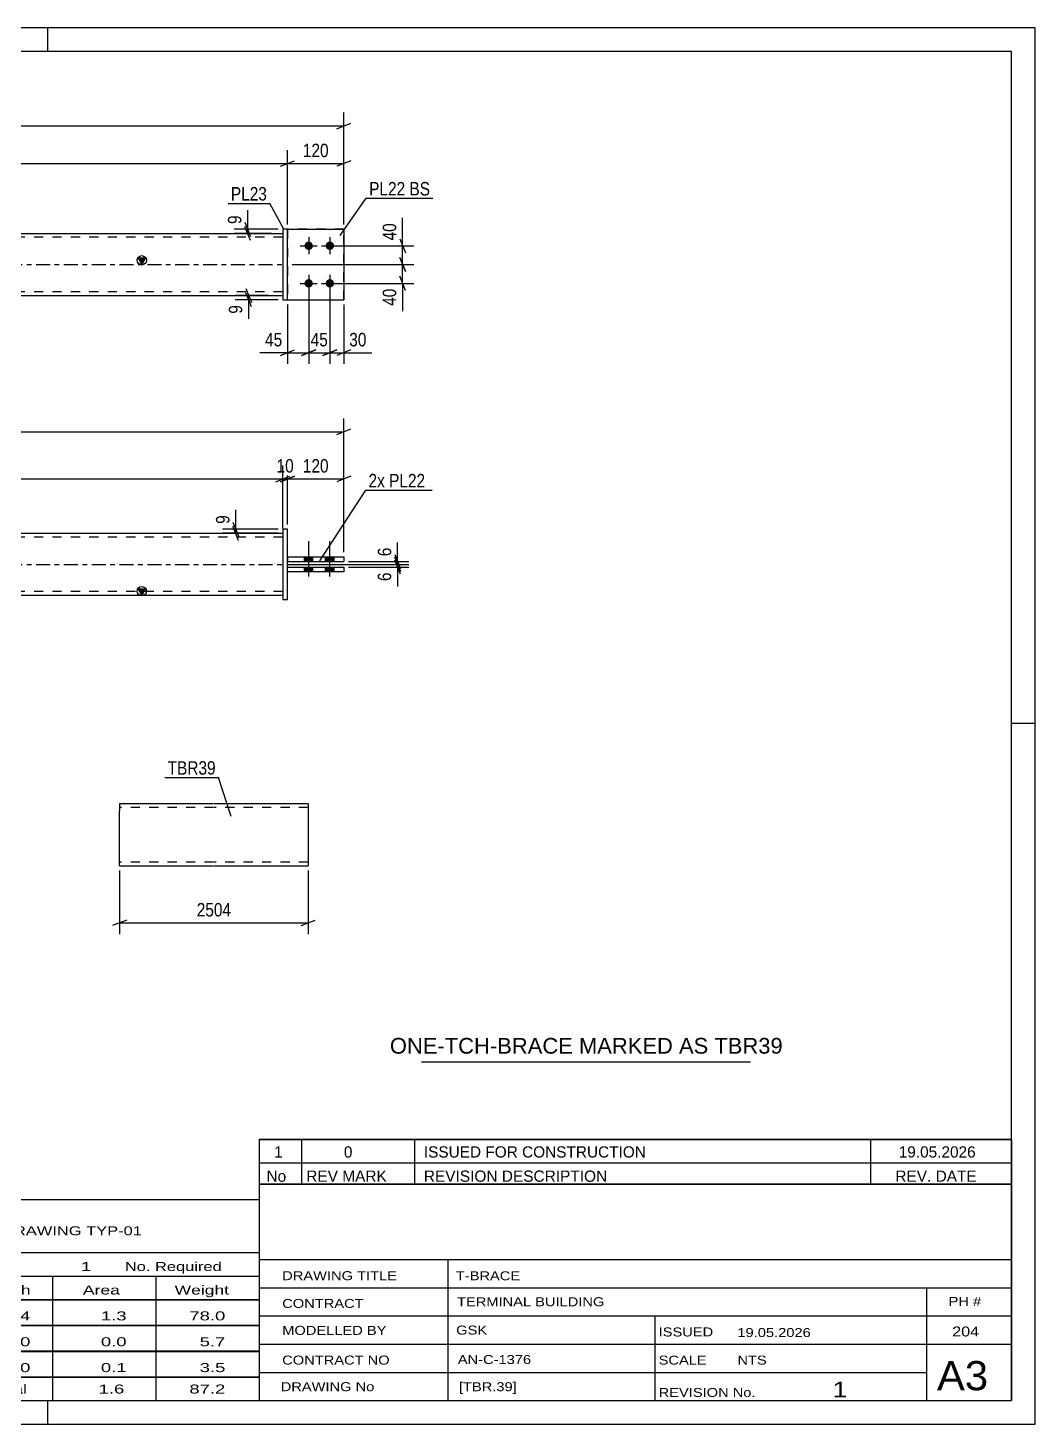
# Model space of a CAD drawing. Header units: millimetres. Extents: x 0 to 420, y 0 to 297.
# Drawn here: x 205.8 to 420, y 0 to 297 of the extents above; entities that cross this region are included whole.
import ezdxf

# ---------------------------------------------------------------- set-up
doc = ezdxf.new("R2010")
doc.units = ezdxf.units.MM
doc.linetypes.add('DXK_LINE_DOT2', pattern=[3.9198, 1.9599, -1.9599])
doc.linetypes.add('DXK_LINE_DOT3', pattern=[5.9187, 2.979, -0.9799, 0.9799, -0.9799])
doc.styles.add('Arial', font='arial.ttf', dxfattribs={"height": 0.2})
doc.styles.add('Arial Narrow', font='ARIALN.TTF', dxfattribs={"height": 0.2})

# ---------------------------------------------------------------- blocks, each defined once
blk = doc.blocks.new('Unknown-489683346-5569')
at = {"color": 7, "linetype": 'Continuous'}
blk.add_line((289.5, 77.05), (359.5, 77.05), dxfattribs=at)
at = {"color": 7, "style": 'Arial'}
blk.add_text('ONE-TCH-BRACE MARKED AS TBR39', height=3.3428, dxfattribs=at).set_placement((282.78, 78.8))
blk = doc.blocks.new('Unknown-489683346-1162')
at = {"color": 5, "linetype": 'Continuous'}
for p, q in [((420, 297), (0, 297)), ((210, 292), (210, 297)), ((420, 0), (420, 297)), ((415, 292), (5, 292)), ((415, 5), (415, 292)), ((420, 149), (415, 149)), ((5, 5), (415, 5)), ((210, 0), (210, 5)), ((0, 0), (420, 0))]:
    blk.add_line(p, q, dxfattribs=at)
blk = doc.blocks.new('Unknown-489683346-5566')
at = {"color": 7, "linetype": 'Continuous'}
for p, q in [((255, 51.05), (255, 5)), ((255, 51.05), (415, 51.05)), ((415, 51), (415, 5)), ((255, 35), (415, 35)), ((295.14, 35), (295.14, 5)), ((255, 29), (415, 29)), ((397, 5.05), (397, 28.9)), ((255, 23), (415, 23)), ((339.14, 23), (339.14, 5)), ((255, 17), (415, 17)), ((255, 11), (397, 11)), ((255, 5), (415, 5))]:
    blk.add_line(p, q, dxfattribs=at)
at = {"color": 7, "style": 'Arial Narrow'}
for s, height, width, p in [('DRAWING TITLE', 1.9089, 1.425378, (259.88, 30.61)), ('T-BRACE', 1.909, 1.425378, (296.81, 30.59)), ('TERMINAL BUILDING', 1.9089, 1.425378, (297.06, 25.07)), ('CONTRACT', 1.909, 1.425378, (259.88, 24.71)), ('MODELLED BY', 1.9089, 1.425378, (259.88, 18.98)), ('GSK', 1.909, 1.425378, (296.88, 19.04)), ('ISSUED', 1.909, 1.425378, (339.94, 18.64)), ('19.05.2026', 1.909, 1.425378, (356.69, 18.52)), ('CONTRACT NO', 1.9089, 1.425378, (259.88, 12.66)), ('AN-C-1376', 1.909, 1.425378, (297.23, 12.78)), ('SCALE', 1.909, 1.425378, (339.94, 12.65)), ('A3', 6.204, 1.25, (399.14, 7.2)), ('DRAWING No', 1.909, 1.425378, (259.56, 7)), ('[TBR.39]', 1.909, 1.425378, (297.46, 6.99)), ('1', 3.34, 1.5, (376.91, 5.68)), ('REVISION No.', 1.9089, 1.425378, (339.94, 5.77))]:
    blk.add_text(s, height=height, dxfattribs=dict(at, width=width)).set_placement(p)
at = {"color": 7, "linetype": 'Continuous', "style": 'Arial Narrow'}
for s, height, width, p in [('PH #', 1.909, 1.43, (401.6, 25.15)), ('204', 2.1, 1.43, (402.37, 18.65)), ('NTS', 1.909, 1.425378, (356.7, 12.65))]:
    blk.add_text(s, height=height, dxfattribs=dict(at, width=width)).set_placement(p)
blk = doc.blocks.new('Unknown-489683346-5567')
at = {"color": 7, "linetype": 'Continuous'}
for p, q in [((95, 47.75), (255, 47.75)), ((95, 36.5), (95, 47.75)), ((255, 47.75), (255, 36.5)), ((95, 36.5), (255, 36.5)), ((95, 36.5), (95, 31.5)), ((255, 36.5), (255, 31.5)), ((95, 31.5), (255, 31.5)), ((95, 31.5), (95, 26.5)), ((119, 31.5), (119, 26.5)), ((154.5, 31.5), (154.5, 26.5)), ((180.5, 31.5), (180.5, 26.5)), ((193.5, 31.5), (193.5, 26.5)), ((211, 31.5), (211, 26.5)), ((233, 31.5), (233, 26.5)), ((255, 31.5), (255, 26.5)), ((95, 26.5), (255, 26.5)), ((95, 26.45), (95, 21.05)), ((95, 26.45), (255, 26.45)), ((119, 26.5), (119, 21)), ((154.5, 26.5), (154.5, 21)), ((180.5, 26.5), (180.5, 21)), ((193.5, 26.5), (193.5, 21)), ((211, 26.5), (211, 21)), ((233, 26.5), (233, 21)), ((255, 26.45), (255, 21.05)), ((95, 21.05), (255, 21.05)), ((95, 20.95), (95, 15.55)), ((95, 20.95), (255, 20.95)), ((119, 21), (119, 15.5)), ((154.5, 21), (154.5, 15.5)), ((180.5, 21), (180.5, 15.5)), ((193.5, 21), (193.5, 15.5)), ((211, 21), (211, 15.5)), ((233, 21), (233, 15.5)), ((255, 20.95), (255, 15.55)), ((95, 15.55), (255, 15.55)), ((95, 15.45), (95, 10.05)), ((95, 15.45), (255, 15.45)), ((119, 15.5), (119, 10)), ((154.5, 15.5), (154.5, 10)), ((180.5, 15.5), (180.5, 10)), ((193.5, 15.5), (193.5, 10)), ((211, 15.5), (211, 10)), ((233, 15.5), (233, 10)), ((255, 15.45), (255, 10.05)), ((95, 10.05), (255, 10.05)), ((95, 10), (255, 10)), ((95, 10), (95, 5)), ((211, 10), (211, 5)), ((233, 10), (233, 5)), ((255, 10), (255, 5)), ((95, 5), (255, 5))]:
    blk.add_line(p, q, dxfattribs=at)
at = {"color": 7, "style": 'Arial Narrow'}
for s, height, width, p in [('GENERAL NOTES & WELD DETAILS :', 2.8633, 1.4, (96.15, 40.06)), ('REFER TYP DRAWING TYP-01', 1.9089, 1.6, (179.7, 40.16)), ("MATERIAL LIST FOR ASSEMBLY MK'D", 1.9089, 1.6, (96.15, 32.56)), ('TBR39', 1.909, 1.794707, (188.68, 32.47)), ('1', 1.91, 1.794707, (217.08, 32.56)), ('No. Required', 1.9089, 1.6, (226.41, 32.56)), ('Mark', 1.909, 1.7, (96.34, 27.5)), ('Profile', 1.909, 1.7, (129.41, 27.5)), ('Material', 1.909, 1.7, (159.54, 27.56)), ('No.', 1.909, 1.7, (184.5, 27.56)), ('Length', 1.909, 1.7, (195, 27.56)), ('Area', 1.909, 1.7, (217.5, 27.56)), ('Weight', 1.909, 1.7, (237, 27.56))]:
    blk.add_text(s, height=height, dxfattribs=dict(at, width=width)).set_placement(p)
at = {"color": 7, "linetype": 'Continuous', "style": 'Arial Narrow'}
for s, height, width, p in [('TBR39', 1.909, 1.794707, (96.5, 22.06)), ('SHS132*8', 1.909, 1.794707, (121, 22.06)), ('E350', 1.909, 1.794707, (160.74, 22.06)), ('1', 1.91, 1.794707, (184.86, 22.06)), ('2504', 1.909, 1.794707, (197.58, 22.06)), ('1.3', 1.909, 1.794707, (221.32, 22.06)), ('78.0', 1.909, 1.794707, (240.14, 22.06)), ('PL22', 1.909, 1.794707, (96.5, 16.56)), ('PL10*120', 1.909, 1.794707, (121, 16.56)), ('E350', 1.909, 1.794707, (160.74, 16.56)), ('4', 1.91, 1.794707, (184.86, 16.56)), ('150', 1.909, 1.794707, (199.77, 16.56)), ('0.0', 1.909, 1.794707, (221.32, 16.56)), ('5.7', 1.909, 1.794707, (242.33, 16.56)), ('PL23', 1.909, 1.794707, (96.5, 11.06)), ('PL10*150', 1.909, 1.794707, (121, 11.06)), ('E350', 1.909, 1.794707, (160.74, 11.06)), ('2', 1.91, 1.794707, (184.86, 11.06)), ('150', 1.909, 1.794707, (199.77, 11.06)), ('0.1', 1.909, 1.794707, (221.32, 11.06)), ('3.5', 1.909, 1.794707, (242.33, 11.06)), ('Total', 1.909, 1.7, (197.33, 6.5)), ('1.6', 1.909, 1.794707, (220.83, 6.5)), ('87.2', 1.909, 1.794707, (240.14, 6.5))]:
    blk.add_text(s, height=height, dxfattribs=dict(at, width=width)).set_placement(p)
blk = doc.blocks.new('Unknown-489683346-5568')
at = {"color": 7, "linetype": 'Continuous'}
for p, q in [((255, 60.55), (415, 60.55)), ((415, 60.55), (255, 60.55)), ((255, 60.55), (255, 55.55)), ((264, 60.55), (264, 55.55)), ((288, 60.55), (288, 55.55)), ((385, 60.55), (385, 55.55)), ((415, 60.55), (415, 55.55)), ((255, 55.55), (415, 55.55)), ((255, 55.55), (255, 51.05)), ((255, 55.55), (415, 55.55)), ((264, 55.55), (264, 51.05)), ((288, 55.55), (288, 51.05)), ((385, 55.55), (385, 51.05)), ((415, 55.55), (415, 51.05)), ((415, 51.05), (255, 51.05))]:
    blk.add_line(p, q, dxfattribs=at)
at = {"color": 7, "linetype": 'Continuous', "style": 'Arial Narrow'}
for s, height, width, p in [('1', 2.39, 1.196471, (258.16, 56.7)), ('0', 2.39, 1.196471, (273, 56.7)), ('ISSUED FOR CONSTRUCTION', 2.3861, 1.196471, (290, 56.7)), ('19.05.2026', 2.386, 1.196471, (391, 56.7)), ('No', 2.386, 1.2, (256.54, 51.55)), ('REV MARK', 2.386, 1.2, (265, 51.55)), ('REVISION DESCRIPTION', 2.3861, 1.2, (290, 51.55)), ('REV. DATE', 2.386, 1.2, (390.28, 51.55))]:
    blk.add_text(s, height=height, dxfattribs=dict(at, width=width)).set_placement(p)
blk = doc.blocks.new('Part-489683346-1609 - 1399')
at = {"color": 2, "linetype": 'Continuous'}
for p, q in [((261.01, 190.39), (260.01, 190.39)), ((260.01, 190.39), (260.01, 175.39)), ((261.01, 175.39), (261.01, 190.39)), ((260.01, 175.39), (261.01, 175.39))]:
    blk.add_line(p, q, dxfattribs=at)
blk = doc.blocks.new('Part-489683346-1427 - 1399')
at = {"linetype": 'Continuous'}
blk.add_hatch(color=2, dxfattribs=at).paths.add_polyline_path([(230.01, 176.29), (229.21, 177.69), (230.81, 177.69)])
at = {"color": 2, "linetype": 'Continuous'}
for p, q in [((83.91, 189.49), (171.91, 189.49)), ((172.01, 189.49), (260.01, 189.49)), ((171.91, 176.29), (83.91, 176.29)), ((260.01, 176.29), (172.01, 176.29)), ((230.01, 176.29), (229.21, 177.69)), ((229.21, 177.69), (230.81, 177.69)), ((230.81, 177.69), (230.01, 176.29))]:
    blk.add_line(p, q, dxfattribs=at)
at = {"color": 7, "linetype": 'DXK_LINE_DOT2'}
for p, q in [((83.91, 176.29), (83.91, 189.49)), ((171.91, 188.69), (83.91, 188.69)), ((260.01, 188.69), (172.01, 188.69)), ((260.01, 189.49), (260.01, 176.29)), ((171.91, 177.09), (83.91, 177.09)), ((260.01, 177.09), (172.01, 177.09))]:
    blk.add_line(p, q, dxfattribs=at)
at = {"color": 7, "linetype": 'DXK_LINE_DOT3'}
for p, q in [((83.91, 182.89), (171.91, 182.89)), ((172.01, 182.89), (260.01, 182.89))]:
    blk.add_line(p, q, dxfattribs=at)
at = {"color": 2, "linetype": 'Continuous'}
blk.add_circle((230.01, 177.19), 1, dxfattribs=at)
blk = doc.blocks.new('Part-489683346-1607 - 1399')
at = {"color": 2, "linetype": 'Continuous'}
for p, q in [((261.01, 181.29), (261.01, 182.29)), ((261.01, 182.29), (273.01, 182.29)), ((273.01, 181.29), (261.01, 181.29)), ((273.01, 182.29), (273.01, 181.29))]:
    blk.add_line(p, q, dxfattribs=at)
blk = doc.blocks.new('Part-489683346-1608 - 1399')
at = {"color": 2, "linetype": 'Continuous'}
for p, q in [((261.01, 184.49), (261.01, 183.49)), ((261.01, 184.49), (273.01, 184.49)), ((273.01, 184.49), (273.01, 183.49)), ((261.01, 183.49), (273.01, 183.49))]:
    blk.add_line(p, q, dxfattribs=at)
blk = doc.blocks.new('Bolt-489683346-1613 - 1399')
at = {"linetype": 'Continuous'}
for points in [[(266.41, 184.49), (264.61, 184.49), (264.61, 183.49), (266.41, 183.49)], [(266.41, 184.49), (264.61, 184.49), (264.61, 183.49), (266.41, 183.49)], [(270.91, 184.49), (269.11, 184.49), (269.11, 183.49), (270.91, 183.49)], [(270.91, 184.49), (269.11, 184.49), (269.11, 183.49), (270.91, 183.49)], [(266.41, 182.29), (264.61, 182.29), (264.61, 181.29), (266.41, 181.29)], [(266.41, 182.29), (264.61, 182.29), (264.61, 181.29), (266.41, 181.29)], [(270.91, 182.29), (269.11, 182.29), (269.11, 181.29), (270.91, 181.29)], [(270.91, 182.29), (269.11, 182.29), (269.11, 181.29), (270.91, 181.29)]]:
    blk.add_hatch(color=1, dxfattribs=at).paths.add_polyline_path(points)
at = {"color": 1, "linetype": 'Continuous'}
for p, q in [((265.51, 180.29), (265.51, 187.79)), ((265.51, 180.29), (265.51, 187.79)), ((270.01, 180.29), (270.01, 187.79)), ((270.01, 180.29), (270.01, 187.79)), ((264.61, 183.49), (264.61, 184.49)), ((264.61, 183.49), (264.61, 184.49)), ((266.41, 183.49), (266.41, 184.49)), ((266.41, 183.49), (266.41, 184.49)), ((269.11, 183.49), (269.11, 184.49)), ((269.11, 183.49), (269.11, 184.49)), ((270.91, 183.49), (270.91, 184.49)), ((270.91, 183.49), (270.91, 184.49)), ((264.61, 181.29), (264.61, 182.29)), ((264.61, 181.29), (264.61, 182.29)), ((266.41, 181.29), (266.41, 182.29)), ((266.41, 181.29), (266.41, 182.29)), ((269.11, 181.29), (269.11, 182.29)), ((269.11, 181.29), (269.11, 182.29)), ((270.91, 181.29), (270.91, 182.29)), ((270.91, 181.29), (270.91, 182.29))]:
    blk.add_line(p, q, dxfattribs=at)
blk = doc.blocks.new('Part-489683346-1795 - 1586')
at = {"color": 2, "linetype": 'Continuous'}
for p, q in [((261.01, 254.16), (273.01, 254.16)), ((273.01, 254.16), (273.01, 239.16)), ((261.01, 239.16), (273.01, 239.16))]:
    blk.add_line(p, q, dxfattribs=at)
at = {"color": 7, "linetype": 'DXK_LINE_DOT2'}
blk.add_line((261.01, 254.16), (261.01, 239.16), dxfattribs=at)
blk = doc.blocks.new('Part-489683346-1592 - 1586')
at = {"linetype": 'Continuous'}
blk.add_hatch(color=2, dxfattribs=at).paths.add_polyline_path([(230.01, 246.66), (229.21, 248.06), (230.81, 248.06)])
at = {"color": 2, "linetype": 'Continuous'}
for p, q in [((83.91, 253.26), (171.91, 253.26)), ((172.01, 253.26), (260.01, 253.26)), ((230.01, 246.66), (229.21, 248.06)), ((229.21, 248.06), (230.81, 248.06)), ((230.81, 248.06), (230.01, 246.66)), ((83.91, 240.06), (171.91, 240.06)), ((172.01, 240.06), (260.01, 240.06))]:
    blk.add_line(p, q, dxfattribs=at)
at = {"color": 7, "linetype": 'DXK_LINE_DOT2'}
for p, q in [((83.91, 253.26), (83.91, 240.06)), ((171.91, 252.46), (83.91, 252.46)), ((260.01, 252.46), (172.01, 252.46)), ((260.01, 253.26), (260.01, 240.06)), ((171.91, 240.86), (83.91, 240.86)), ((260.01, 240.86), (172.01, 240.86))]:
    blk.add_line(p, q, dxfattribs=at)
at = {"color": 7, "linetype": 'DXK_LINE_DOT3'}
for p, q in [((83.91, 246.66), (171.91, 246.66)), ((172.01, 246.66), (260.01, 246.66))]:
    blk.add_line(p, q, dxfattribs=at)
at = {"color": 2, "linetype": 'Continuous'}
blk.add_circle((230.01, 247.56), 1, dxfattribs=at)
blk = doc.blocks.new('Part-489683346-1794 - 1586')
at = {"color": 7, "linetype": 'DXK_LINE_DOT2'}
for p, q in [((273.01, 254.16), (261.01, 254.16)), ((261.01, 254.16), (261.01, 239.16)), ((273.01, 239.16), (273.01, 254.16)), ((261.01, 239.16), (273.01, 239.16))]:
    blk.add_line(p, q, dxfattribs=at)
blk = doc.blocks.new('Part-489683346-1796 - 1586')
at = {"color": 2, "linetype": 'Continuous'}
for p, q in [((261.01, 254.16), (260.01, 254.16)), ((260.01, 254.16), (260.01, 239.16)), ((261.01, 239.16), (261.01, 254.16)), ((260.01, 239.16), (261.01, 239.16))]:
    blk.add_line(p, q, dxfattribs=at)
blk = doc.blocks.new('Bolt-489683346-1800 - 1586')
at = {"linetype": 'Continuous'}
for points in [[(265.51, 251.56, -1), (265.51, 249.76, -1)], [(270.01, 251.56, -1), (270.01, 249.76, -1)], [(265.51, 243.56, -1), (265.51, 241.76, -1)], [(270.01, 243.56, -1), (270.01, 241.76, -1)]]:
    blk.add_hatch(color=1, dxfattribs=at).paths.add_polyline_path(points)
at = {"color": 1, "linetype": 'Continuous'}
for p, q in [((265.51, 252.46), (265.51, 248.86)), ((270.01, 252.46), (270.01, 248.86)), ((263.71, 250.66), (267.31, 250.66)), ((268.21, 250.66), (271.81, 250.66)), ((265.51, 244.46), (265.51, 240.86)), ((270.01, 244.46), (270.01, 240.86)), ((263.71, 242.66), (267.31, 242.66)), ((268.21, 242.66), (271.81, 242.66))]:
    blk.add_line(p, q, dxfattribs=at)
blk = doc.blocks.new('Part-489683346-3190 - 3189')
at = {"color": 2, "linetype": 'Continuous'}
for p, q in [((225.3, 131.96), (225.3, 130.36)), ((245.3, 131.96), (225.3, 131.96)), ((265.4, 131.96), (245.4, 131.96)), ((265.4, 131.96), (265.4, 130.36)), ((225.3, 118.76), (225.3, 130.36)), ((265.4, 130.36), (265.4, 118.76)), ((225.3, 118.76), (245.3, 118.76)), ((245.4, 118.76), (265.4, 118.76))]:
    blk.add_line(p, q, dxfattribs=at)
at = {"color": 7, "linetype": 'DXK_LINE_DOT2'}
for p, q in [((245.3, 131.16), (225.3, 131.16)), ((265.4, 131.16), (245.4, 131.16)), ((225.3, 119.56), (225.3, 119.62)), ((245.3, 119.56), (225.3, 119.56)), ((265.4, 119.56), (245.4, 119.56)), ((265.4, 119.56), (265.4, 119.62))]:
    blk.add_line(p, q, dxfattribs=at)
blk = doc.blocks.new('StraightDimension-489683346-2555 - 1399')
at = {"color": 7, "linetype": 'Continuous'}
for p, q in [((70.91, 185.49), (70.91, 213.93)), ((273.01, 185.49), (273.01, 213.93)), ((72.41, 211.68), (69.41, 210.48)), ((70.91, 211.08), (273.01, 211.08)), ((271.51, 210.48), (274.51, 211.68))]:
    blk.add_line(p, q, dxfattribs=at)
at = {"color": 0}
blk.add_wipeout([(176.22, 211.83), (176.22, 216.03), (167.71, 216.03), (167.71, 211.83)], dxfattribs=at)
at = {"color": 3, "style": 'Arial Narrow'}
blk.add_text('2764', height=2.863, dxfattribs=at).set_placement((168.31, 212.43))
blk = doc.blocks.new('StraightDimension-489683346-2660 - 1399')
at = {"color": 7, "linetype": 'Continuous'}
for p, q in [((261.01, 191.39), (261.01, 203.91)), ((273.01, 185.49), (273.01, 203.91)), ((259.51, 200.46), (262.51, 201.66)), ((261.01, 201.06), (273.01, 201.06)), ((274.51, 201.66), (271.51, 200.46))]:
    blk.add_line(p, q, dxfattribs=at)
at = {"color": 0}
blk.add_wipeout([(270.35, 201.81), (270.35, 206.01), (263.67, 206.01), (263.67, 201.81)], dxfattribs=at)
at = {"color": 3, "style": 'Arial Narrow'}
blk.add_text('120', height=2.863, dxfattribs=at).set_placement((264.27, 202.41))
blk = doc.blocks.new('StraightDimension-489683346-2661 - 1399')
at = {"color": 7, "linetype": 'Continuous'}
for p, q in [((260.01, 190.49), (260.01, 203.91)), ((261.01, 191.39), (261.01, 203.91)), ((258.51, 200.46), (261.51, 201.66)), ((262.51, 201.66), (259.51, 200.46)), ((260.01, 201.06), (261.01, 201.06))]:
    blk.add_line(p, q, dxfattribs=at)
at = {"color": 0}
blk.add_wipeout([(262.94, 201.81), (262.94, 206.01), (258.08, 206.01), (258.08, 201.81)], dxfattribs=at)
at = {"color": 3, "style": 'Arial Narrow'}
blk.add_text('10', height=2.863, dxfattribs=at).set_placement((258.68, 202.41))
blk = doc.blocks.new('StraightDimension-489683346-2662 - 1399')
at = {"color": 7, "linetype": 'Continuous'}
for p, q in [((83.91, 190.49), (83.91, 203.91)), ((260.01, 190.49), (260.01, 203.91)), ((85.41, 201.66), (82.41, 200.46)), ((83.91, 201.06), (260.01, 201.06)), ((258.51, 200.46), (261.51, 201.66))]:
    blk.add_line(p, q, dxfattribs=at)
at = {"color": 0}
blk.add_wipeout([(176.22, 201.81), (176.22, 206.01), (167.71, 206.01), (167.71, 201.81)], dxfattribs=at)
at = {"color": 3, "style": 'Arial Narrow'}
blk.add_text('2504', height=2.863, dxfattribs=at).set_placement((168.31, 202.41))
blk = doc.blocks.new('StraightDimension-489683346-4363 - 1399')
at = {"color": 7, "linetype": 'Continuous'}
for p, q in [((283.81, 184.99), (285.01, 181.99)), ((285.01, 181.39), (283.81, 184.39)), ((261.01, 182.89), (286.81, 182.89)), ((274.01, 183.49), (286.81, 183.49)), ((284.41, 182.89), (284.41, 183.49))]:
    blk.add_line(p, q, dxfattribs=at)
at = {"color": 0}
blk.add_wipeout([(283.66, 187.04), (279.46, 187.04), (279.46, 184.01), (283.66, 184.01)], dxfattribs=at)
at = {"color": 7, "linetype": 'Continuous'}
blk.add_line((284.41, 183.49), (284.41, 187.56), dxfattribs=at)
blk.add_line((284.41, 183.49), (284.41, 187.56), dxfattribs=at)
at = {"color": 3, "style": 'Arial Narrow'}
blk.add_text('6', height=2.86, rotation=90.0002, dxfattribs=at).set_placement((283.06, 184.61))
blk = doc.blocks.new('StraightDimension-489683346-4364 - 1399')
at = {"color": 7, "linetype": 'Continuous'}
for p, q in [((283.81, 184.39), (285.01, 181.39)), ((261.01, 182.89), (286.81, 182.89)), ((274.01, 182.29), (286.81, 182.29)), ((285.01, 180.79), (283.81, 183.79)), ((284.41, 182.29), (284.41, 182.89))]:
    blk.add_line(p, q, dxfattribs=at)
at = {"color": 0}
blk.add_wipeout([(283.66, 181.76), (279.46, 181.76), (279.46, 178.73), (283.66, 178.73)], dxfattribs=at)
at = {"color": 7, "linetype": 'Continuous'}
blk.add_line((284.41, 182.29), (284.41, 178.21), dxfattribs=at)
blk.add_line((284.41, 182.29), (284.41, 178.21), dxfattribs=at)
at = {"color": 3, "style": 'Arial Narrow'}
blk.add_text('6', height=2.86, rotation=90.0002, dxfattribs=at).set_placement((283.06, 179.33))
blk = doc.blocks.new('StraightDimension-489683346-4396 - 1399')
at = {"color": 7, "linetype": 'Continuous'}
for p, q in [((259.01, 190.39), (247.16, 190.39)), ((249.41, 191.89), (250.61, 188.89)), ((250.61, 187.99), (249.41, 190.99)), ((250.01, 189.49), (250.01, 190.39)), ((259.01, 189.49), (247.16, 189.49))]:
    blk.add_line(p, q, dxfattribs=at)
at = {"color": 0}
blk.add_wipeout([(249.26, 193.94), (245.06, 193.94), (245.06, 190.91), (249.26, 190.91)], dxfattribs=at)
at = {"color": 7, "linetype": 'Continuous'}
blk.add_line((250.01, 190.39), (250.01, 194.46), dxfattribs=at)
blk.add_line((250.01, 190.39), (250.01, 194.46), dxfattribs=at)
at = {"color": 3, "style": 'Arial Narrow'}
blk.add_text('9', height=2.86, rotation=90.0002, dxfattribs=at).set_placement((248.66, 191.51))
blk = doc.blocks.new('StraightDimension-489683346-4306 - 1586')
at = {"color": 7, "linetype": 'Continuous'}
for p, q in [((265.51, 241.66), (265.51, 225.51)), ((270.01, 241.66), (270.01, 225.51)), ((264.01, 227.31), (267.01, 228.51)), ((265.51, 227.91), (270.01, 227.91)), ((271.51, 228.51), (268.51, 227.31))]:
    blk.add_line(p, q, dxfattribs=at)
at = {"color": 0}
blk.add_wipeout([(270.19, 228.66), (270.19, 232.86), (265.33, 232.86), (265.33, 228.66)], dxfattribs=at)
at = {"color": 3, "style": 'Arial Narrow'}
blk.add_text('45', height=2.863, dxfattribs=at).set_placement((265.93, 229.26))
blk = doc.blocks.new('StraightDimension-489683346-4169 - 1586')
at = {"color": 7, "linetype": 'Continuous'}
for p, q in [((82.91, 255.16), (82.91, 271.01)), ((261.01, 255.16), (261.01, 271.01)), ((84.41, 268.76), (81.41, 267.56)), ((82.91, 268.16), (261.01, 268.16)), ((259.51, 267.56), (262.51, 268.76))]:
    blk.add_line(p, q, dxfattribs=at)
at = {"color": 0}
blk.add_wipeout([(176.22, 268.91), (176.22, 273.11), (167.71, 273.11), (167.71, 268.91)], dxfattribs=at)
at = {"color": 3, "style": 'Arial Narrow'}
blk.add_text('2524', height=2.863, dxfattribs=at).set_placement((168.31, 269.51))
blk = doc.blocks.new('StraightDimension-489683346-4168 - 1586')
at = {"color": 7, "linetype": 'Continuous'}
for p, q in [((261.01, 255.16), (261.01, 271.01)), ((273.01, 255.16), (273.01, 271.01)), ((259.51, 267.56), (262.51, 268.76)), ((261.01, 268.16), (273.01, 268.16)), ((274.51, 268.76), (271.51, 267.56))]:
    blk.add_line(p, q, dxfattribs=at)
at = {"color": 0}
blk.add_wipeout([(270.35, 268.91), (270.35, 273.11), (263.67, 273.11), (263.67, 268.91)], dxfattribs=at)
at = {"color": 3, "style": 'Arial Narrow'}
blk.add_text('120', height=2.863, dxfattribs=at).set_placement((264.27, 269.51))
blk = doc.blocks.new('StraightDimension-489683346-2894 - 1586')
at = {"color": 7, "linetype": 'Continuous'}
for p, q in [((252.13, 241.56), (253.33, 238.56)), ((253.33, 237.66), (252.13, 240.66)), ((256.99, 240.06), (249.88, 240.06)), ((259.01, 239.16), (249.88, 239.16)), ((252.73, 239.16), (252.73, 240.06))]:
    blk.add_line(p, q, dxfattribs=at)
at = {"color": 0}
blk.add_wipeout([(251.98, 238.64), (247.78, 238.64), (247.78, 235.61), (251.98, 235.61)], dxfattribs=at)
at = {"color": 7, "linetype": 'Continuous'}
blk.add_line((252.73, 239.16), (252.73, 235.08), dxfattribs=at)
blk.add_line((252.73, 239.16), (252.73, 235.08), dxfattribs=at)
at = {"color": 3, "style": 'Arial Narrow'}
blk.add_text('9', height=2.86, rotation=90.0002, dxfattribs=at).set_placement((251.38, 236.21))
blk = doc.blocks.new('StraightDimension-489683346-2886 - 1586')
at = {"color": 7, "linetype": 'Continuous'}
for p, q in [((251.94, 255.66), (253.14, 252.66)), ((259.01, 254.16), (249.69, 254.16)), ((257.58, 253.26), (249.69, 253.26)), ((253.14, 251.76), (251.94, 254.76)), ((252.54, 253.26), (252.54, 254.16))]:
    blk.add_line(p, q, dxfattribs=at)
at = {"color": 0}
blk.add_wipeout([(251.79, 257.72), (247.59, 257.72), (247.59, 254.69), (251.79, 254.69)], dxfattribs=at)
at = {"color": 7, "linetype": 'Continuous'}
blk.add_line((252.54, 254.16), (252.54, 258.24), dxfattribs=at)
blk.add_line((252.54, 254.16), (252.54, 258.24), dxfattribs=at)
at = {"color": 3, "style": 'Arial Narrow'}
blk.add_text('9', height=2.86, rotation=90.0002, dxfattribs=at).set_placement((251.19, 255.29))
blk = doc.blocks.new('StraightDimension-489683346-2801 - 1586')
at = {"color": 7, "linetype": 'Continuous'}
for p, q in [((72.41, 276.76), (69.41, 275.56)), ((70.91, 255.16), (70.91, 279.01)), ((271.51, 275.56), (274.51, 276.76)), ((273.01, 255.16), (273.01, 279.01)), ((70.91, 276.16), (273.01, 276.16))]:
    blk.add_line(p, q, dxfattribs=at)
at = {"color": 0}
blk.add_wipeout([(176.22, 276.91), (176.22, 281.11), (167.71, 281.11), (167.71, 276.91)], dxfattribs=at)
at = {"color": 3, "style": 'Arial Narrow'}
blk.add_text('2764', height=2.863, dxfattribs=at).set_placement((168.31, 277.51))
blk = doc.blocks.new('StraightDimension-489683346-2764 - 1586')
at = {"color": 7, "linetype": 'Continuous'}
for p, q in [((262.01, 246.66), (287.88, 246.66)), ((284.88, 248.16), (286.08, 245.16)), ((285.48, 242.66), (285.48, 246.66)), ((286.08, 241.16), (284.88, 244.16)), ((271.01, 242.66), (287.88, 242.66))]:
    blk.add_line(p, q, dxfattribs=at)
at = {"color": 0}
blk.add_wipeout([(284.73, 242.14), (280.53, 242.14), (280.53, 237.28), (284.73, 237.28)], dxfattribs=at)
at = {"color": 7, "linetype": 'Continuous'}
blk.add_line((285.48, 242.66), (285.48, 236.76), dxfattribs=at)
blk.add_line((285.48, 242.66), (285.48, 236.76), dxfattribs=at)
at = {"color": 3, "style": 'Arial Narrow'}
blk.add_text('40', height=2.863, rotation=90.0002, dxfattribs=at).set_placement((284.13, 237.88))
blk = doc.blocks.new('StraightDimension-489683346-2763 - 1586')
at = {"color": 7, "linetype": 'Continuous'}
for p, q in [((271.01, 250.66), (287.88, 250.66)), ((284.88, 252.16), (286.08, 249.16)), ((285.48, 246.66), (285.48, 250.66)), ((262.01, 246.66), (287.88, 246.66)), ((286.08, 245.16), (284.88, 248.16))]:
    blk.add_line(p, q, dxfattribs=at)
at = {"color": 0}
blk.add_wipeout([(284.73, 256.04), (280.53, 256.04), (280.53, 251.19), (284.73, 251.19)], dxfattribs=at)
at = {"color": 7, "linetype": 'Continuous'}
blk.add_line((285.48, 250.66), (285.48, 256.57), dxfattribs=at)
blk.add_line((285.48, 250.66), (285.48, 256.57), dxfattribs=at)
at = {"color": 3, "style": 'Arial Narrow'}
blk.add_text('40', height=2.863, rotation=90.0002, dxfattribs=at).set_placement((284.13, 251.79))
blk = doc.blocks.new('StraightDimension-489683346-4307 - 1586')
at = {"color": 7, "linetype": 'Continuous'}
for p, q in [((265.51, 241.66), (265.51, 225.51)), ((261.01, 238.16), (261.01, 225.51)), ((259.51, 227.31), (262.51, 228.51)), ((261.01, 227.91), (265.51, 227.91)), ((267.01, 228.51), (264.01, 227.31))]:
    blk.add_line(p, q, dxfattribs=at)
at = {"color": 0}
blk.add_wipeout([(260.49, 228.66), (260.49, 232.86), (255.63, 232.86), (255.63, 228.66)], dxfattribs=at)
at = {"color": 7, "linetype": 'Continuous'}
blk.add_line((261.01, 227.91), (255.11, 227.91), dxfattribs=at)
blk.add_line((261.01, 227.91), (255.11, 227.91), dxfattribs=at)
at = {"color": 3, "style": 'Arial Narrow'}
blk.add_text('45', height=2.863, dxfattribs=at).set_placement((256.23, 229.26))
blk = doc.blocks.new('StraightDimension-489683346-4305 - 1586')
at = {"color": 7, "linetype": 'Continuous'}
for p, q in [((270.01, 241.66), (270.01, 225.51)), ((273.01, 238.16), (273.01, 225.51)), ((268.51, 227.31), (271.51, 228.51)), ((270.01, 227.91), (273.01, 227.91)), ((274.51, 228.51), (271.51, 227.31))]:
    blk.add_line(p, q, dxfattribs=at)
at = {"color": 0}
blk.add_wipeout([(278.39, 228.66), (278.39, 232.86), (273.54, 232.86), (273.54, 228.66)], dxfattribs=at)
at = {"color": 7, "linetype": 'Continuous'}
blk.add_line((273.01, 227.91), (278.92, 227.91), dxfattribs=at)
blk.add_line((273.01, 227.91), (278.92, 227.91), dxfattribs=at)
at = {"color": 3, "style": 'Arial Narrow'}
blk.add_text('30', height=2.863, dxfattribs=at).set_placement((274.14, 229.26))
blk = doc.blocks.new('StraightDimension-489683346-3306 - 3189')
at = {"color": 7, "linetype": 'Continuous'}
for p, q in [((225.3, 117.76), (225.3, 104.23)), ((265.4, 117.76), (265.4, 104.23)), ((226.8, 107.23), (223.8, 106.03)), ((263.9, 106.03), (266.9, 107.23)), ((225.3, 106.63), (265.4, 106.63))]:
    blk.add_line(p, q, dxfattribs=at)
at = {"color": 0}
blk.add_wipeout([(249.61, 107.38), (249.61, 111.58), (241.1, 111.58), (241.1, 107.38)], dxfattribs=at)
at = {"color": 3, "style": 'Arial Narrow'}
blk.add_text('2504', height=2.863, dxfattribs=at).set_placement((241.7, 107.98))
blk = doc.blocks.new('MarkSet-489683346-3049 - 1399')
at = {"color": 0}
blk.add_wipeout([(281.71, 199.26), (281.71, 202.26), (278.24, 202.26), (278.24, 199.26)], dxfattribs=at)
blk.add_wipeout([(281.71, 199.26), (281.71, 202.26), (278.24, 202.26), (278.24, 199.26)], dxfattribs=at)
at = {"color": 30, "linetype": 'Continuous'}
blk.add_line((267.91, 183.67), (277.64, 198.66), dxfattribs=at)
at = {"color": 0}
blk.add_wipeout([(290.28, 199.26), (290.28, 202.26), (282.61, 202.26), (282.61, 199.26)], dxfattribs=at)
blk.add_wipeout([(290.28, 199.26), (290.28, 202.26), (282.61, 202.26), (282.61, 199.26)], dxfattribs=at)
at = {"color": 30, "linetype": 'Continuous'}
blk.add_line((277.64, 198.66), (291.78, 198.66), dxfattribs=at)
at = {"color": 3, "style": 'Arial Narrow'}
for s, p in [('2x', (278.24, 199.26)), ('PL22', (282.61, 199.26))]:
    blk.add_text(s, height=2.863, dxfattribs=at).set_placement(p)
blk = doc.blocks.new('Mark-489683346-2922 - 1586')
at = {"color": 0}
blk.add_wipeout([(256.64, 260.28), (256.64, 263.28), (248.96, 263.28), (248.96, 260.28)], dxfattribs=at)
blk.add_wipeout([(256.64, 260.28), (256.64, 263.28), (248.96, 263.28), (248.96, 260.28)], dxfattribs=at)
at = {"color": 30, "linetype": 'Continuous'}
for p in [(248.36, 259.68), (260.22, 254.16)]:
    blk.add_line(p, (257.24, 259.68), dxfattribs=at)
at = {"color": 3, "style": 'Arial Narrow'}
blk.add_text('PL23', height=2.863, dxfattribs=at).set_placement((248.96, 260.28))
blk = doc.blocks.new('MarkSet-489683346-5091 - 1586')
at = {"color": 0}
blk.add_wipeout([(286.04, 261.36), (286.04, 264.36), (278.37, 264.36), (278.37, 261.36)], dxfattribs=at)
blk.add_wipeout([(286.04, 261.36), (286.04, 264.36), (278.37, 264.36), (278.37, 261.36)], dxfattribs=at)
at = {"color": 30, "linetype": 'Continuous'}
blk.add_line((272.2, 252.83), (277.77, 260.76), dxfattribs=at)
at = {"color": 0}
blk.add_wipeout([(291.33, 261.36), (291.33, 264.36), (286.94, 264.36), (286.94, 261.36)], dxfattribs=at)
blk.add_wipeout([(291.33, 261.36), (291.33, 264.36), (286.94, 264.36), (286.94, 261.36)], dxfattribs=at)
at = {"color": 30, "linetype": 'Continuous'}
blk.add_line((277.77, 260.76), (291.93, 260.76), dxfattribs=at)
at = {"color": 3, "style": 'Arial Narrow'}
for s, p in [('PL22', (278.37, 261.36)), ('BS', (286.94, 261.36))]:
    blk.add_text(s, height=2.863, dxfattribs=at).set_placement(p)
blk = doc.blocks.new('Mark-489683346-3314 - 3189')
at = {"color": 0}
blk.add_wipeout([(245.74, 138.15), (245.74, 141.15), (235.51, 141.15), (235.51, 138.15)], dxfattribs=at)
blk.add_wipeout([(245.74, 138.15), (245.74, 141.15), (235.51, 141.15), (235.51, 138.15)], dxfattribs=at)
at = {"color": 30, "linetype": 'Continuous'}
for p in [(234.91, 137.55), (249.04, 129.25)]:
    blk.add_line(p, (246.34, 137.55), dxfattribs=at)
at = {"color": 3, "style": 'Arial Narrow'}
blk.add_text('TBR39', height=2.863, dxfattribs=at).set_placement((235.51, 138.15))

msp = doc.modelspace()

# ---------------------------------------------------------------- block references
for name in ['Unknown-489683346-1162', 'Part-489683346-1592 - 1586', 'Part-489683346-1796 - 1586', 'Part-489683346-1795 - 1586', 'Part-489683346-1794 - 1586', 'Bolt-489683346-1800 - 1586', 'Part-489683346-1609 - 1399', 'Part-489683346-1427 - 1399', 'Bolt-489683346-1613 - 1399', 'Part-489683346-1608 - 1399', 'Part-489683346-1607 - 1399', 'Part-489683346-3190 - 3189', 'Unknown-489683346-5569', 'Unknown-489683346-5568', 'Unknown-489683346-5566', 'Unknown-489683346-5567']:
    msp.add_blockref(name, (0, 0))

# ---------------------------------------------------------------- next in the draw order: block references
for name in ['StraightDimension-489683346-4169 - 1586', 'StraightDimension-489683346-2894 - 1586', 'StraightDimension-489683346-4306 - 1586', 'StraightDimension-489683346-2555 - 1399', 'Mark-489683346-3314 - 3189', 'StraightDimension-489683346-3306 - 3189']:
    msp.add_blockref(name, (0, 0))

# ---------------------------------------------------------------- next in the draw order: block references
for name in ['StraightDimension-489683346-4168 - 1586', 'StraightDimension-489683346-2764 - 1586', 'StraightDimension-489683346-2660 - 1399']:
    msp.add_blockref(name, (0, 0))

# ---------------------------------------------------------------- next in the draw order: block references
for name in ['StraightDimension-489683346-2886 - 1586', 'StraightDimension-489683346-4307 - 1586', 'StraightDimension-489683346-4305 - 1586', 'StraightDimension-489683346-2661 - 1399', 'StraightDimension-489683346-4363 - 1399']:
    msp.add_blockref(name, (0, 0))

# ---------------------------------------------------------------- next in the draw order: block references
for name in ['StraightDimension-489683346-2801 - 1586', 'StraightDimension-489683346-2662 - 1399', 'StraightDimension-489683346-4364 - 1399']:
    msp.add_blockref(name, (0, 0))

# ---------------------------------------------------------------- next in the draw order: block references
for name in ['Mark-489683346-2922 - 1586', 'StraightDimension-489683346-2763 - 1586', 'MarkSet-489683346-3049 - 1399', 'StraightDimension-489683346-4396 - 1399']:
    msp.add_blockref(name, (0, 0))

# ---------------------------------------------------------------- next in the draw order: block references
msp.add_blockref('MarkSet-489683346-5091 - 1586', (0, 0))

doc.saveas('drawing.dxf')
